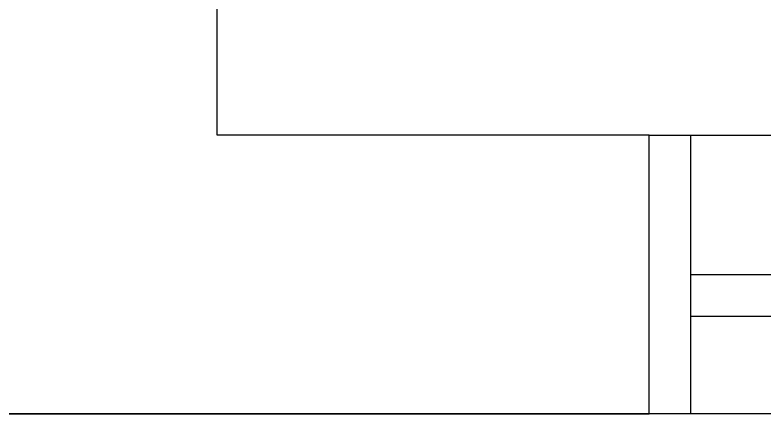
# Model space of a CAD drawing. Header units: millimetres. Extents: x -41292 to 298682, y -22072 to 33155.
# Drawn here: x 33990 to 34528, y 2681 to 2967 of the extents above; entities that cross this region are included whole.
import ezdxf

# ---------------------------------------------------------------- set-up
doc = ezdxf.new("R2010")
doc.units = ezdxf.units.MM
doc.layers.add('벽1', color=2, linetype='Continuous')
doc.layers.add('틀', color=8, linetype='Continuous')

# ---------------------------------------------------------------- blocks, each defined once
blk = doc.blocks.new('AHSISHEUD')
for p, q in [((34762.05, 20528.67), (34762.05, 20654.66)), ((35072.05, 20528.67), (34762.05, 20528.67)), ((35072.05, 20328.67), (35072.05, 20528.67)), ((35072.05, 20528.67), (38072.05, 20528.67)), ((34562.05, 20328.67), (35072.05, 20328.67))]:
    blk.add_line(p, q)

msp = doc.modelspace()

# ---------------------------------------------------------------- linework, layer by layer
at = {"layer": '벽1'}
for p, q in [((34134.67, 2880.58), (34134.67, 6430.58)), ((34444.67, 2880.58), (34134.67, 2880.58)), ((34444.67, 2680.58), (34444.67, 2880.58)), ((34444.67, 2680.58), (33499.67, 2680.58))]:
    msp.add_line(p, q, dxfattribs=at)
at = {"layer": '틀'}
for p, q in [((34444.67, 2880.58), (37444.67, 2880.58)), ((34444.67, 2680.58), (34444.67, 2880.58)), ((34474.67, 2680.58), (34474.67, 2880.58)), ((37444.67, 2680.58), (34444.67, 2680.58))]:
    msp.add_line(p, q, dxfattribs=at)
msp.add_lwpolyline([(34474.67, 2750.58), (34474.67, 2780.58), (34534.67, 2780.58), (34534.67, 2750.58)], close=True, dxfattribs=at)

# ---------------------------------------------------------------- block references
msp.add_blockref('AHSISHEUD', (-627.37, -17648.09))

doc.saveas('drawing.dxf')
